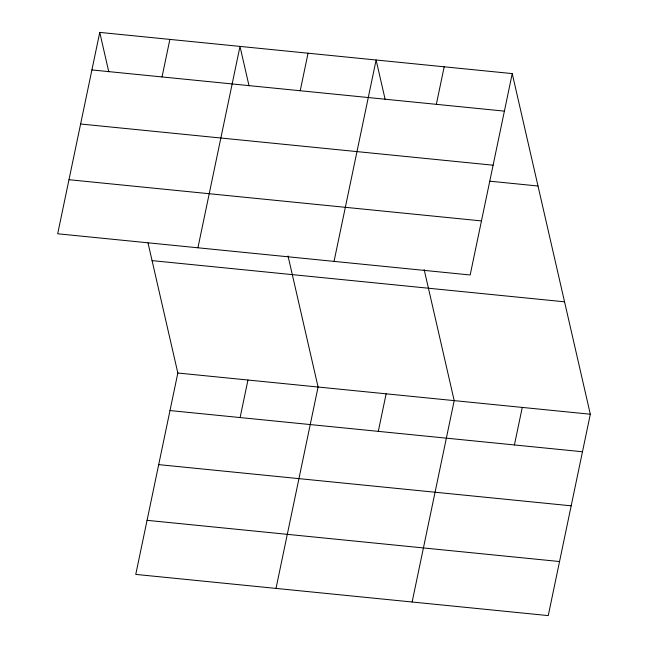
<?xml version="1.0" encoding="UTF-8"?>
<svg xmlns="http://www.w3.org/2000/svg" width="648" height="648" viewBox="0 0 648 648"><rect width="100%" height="100%" fill="white"/><g stroke="black" fill="none" stroke-linecap="round" stroke-linejoin="round"><path stroke-width="0.97" d="M99.752 32.4L57.68 233.782L470.165 274.979L512.236 73.597L99.752 32.4L108.791 71.839M162.032 76.934L169.873 39.407M197.924 247.787L239.995 46.405L249.035 85.852M148.019 242.951L177.836 373.021L135.764 574.403L548.249 615.6L590.32 414.218L512.236 73.597M300.218 90.736L308.059 53.209M240.116 417.555L247.957 380.028M334.044 261.379L376.115 60.005L385.155 99.444M276.007 588.408L318.079 387.026L288.036 255.976M436.339 104.336L444.18 66.801M378.294 431.357L386.135 393.83M412.128 602.008L454.199 400.626L424.156 269.576M514.415 444.957L522.256 407.422M91.911 69.935L504.395 111.132M80.611 124.003L493.104 165.2M489.961 181.205L538.002 186M68.98 179.707L481.464 220.911M152.069 260.618L564.554 301.814M177.836 373.021L590.32 414.218M169.995 410.557L582.479 451.753M158.695 464.624L571.18 505.821M147.056 520.328L559.548 561.533"/></g></svg>
